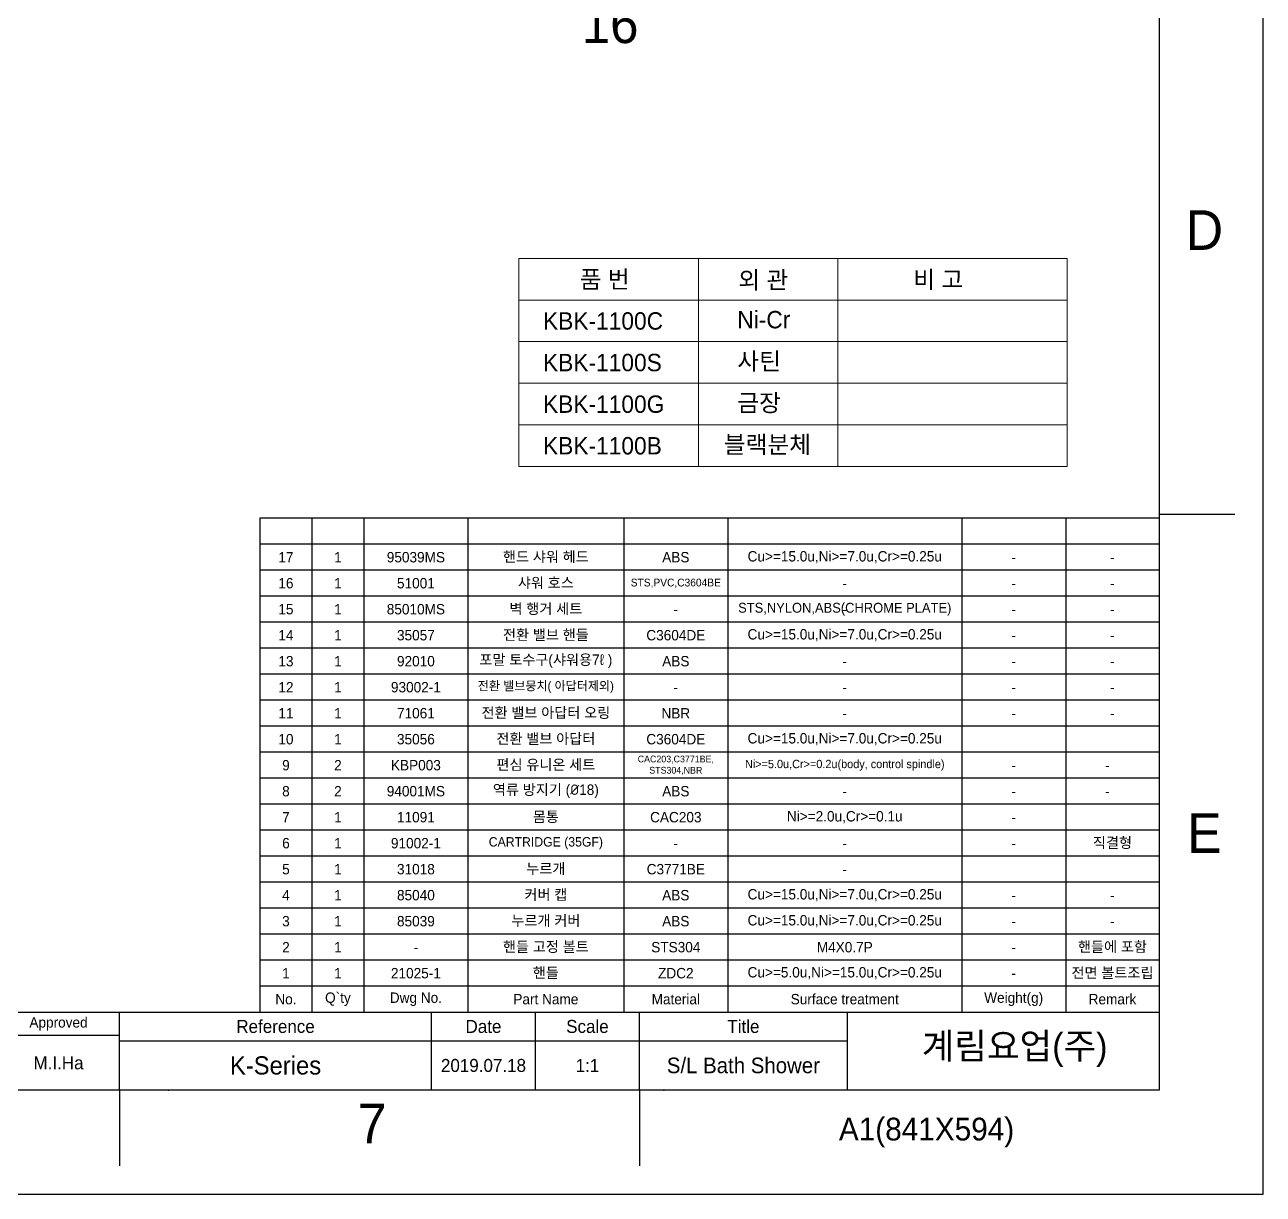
# Model space of a CAD drawing. Extents: x 10170 to 11010, y -16669 to -16075.
# Drawn here: x 10771.6 to 11009.9, y -16669.5 to -16444.6 of the extents above; entities that cross this region are included whole.
import ezdxf

# ---------------------------------------------------------------- set-up
doc = ezdxf.new("R2010")
doc.units = 0
doc.header["$MEASUREMENT"] = 0
doc.linetypes.add('CENTERX2', pattern=[101.6, 63.5, -12.7, 12.7, -12.7])
doc.layers.get('0').update_dxf_attribs({"linetype": 'CONTINUOUS'})
doc.layers.add('5', color=2, linetype='CONTINUOUS', lineweight=9)
doc.layers.add('FORM', color=7, linetype='CONTINUOUS')
doc.layers.add('TEXT', color=2, linetype='CONTINUOUS')
doc.styles.add('ROMANS', font='Gulim.ttf')
doc.styles.get("Standard").update_dxf_attribs({"font": 'Gulim.ttf'})

msp = doc.modelspace()

# ---------------------------------------------------------------- linework, layer by layer
at = {"color": 7, "linetype": 'Continuous'}
for p, q in [((11009.8609, -16669.47442), (11009.8609, -16075.47442)), ((10989.86661, -16538.66975), (11004.40264, -16538.66957)), ((10789.86115, -16649.47443), (10789.86115, -16664.01045)), ((10889.86115, -16649.47443), (10889.86115, -16664.01045)), ((10169.86116, -16669.47442), (11009.8609, -16669.47442))]:
    msp.add_line(p, q, dxfattribs=at)
at = {"linetype": 'Continuous'}
for p, q in [((10989.86091, -16095.47459), (10989.86091, -16649.47443)), ((10989.86091, -16649.47443), (10189.86115, -16649.47443))]:
    msp.add_line(p, q, dxfattribs=at)
for p in [(10799.26504, -16649.47443), (10894.56297, -16649.47443)]:
    msp.add_point(p)
at = {"layer": '5'}
for p, q in [((10866.6486, -16489.50196), (10866.6486, -16529.50196)), ((10866.6486, -16489.50196), (10972.16912, -16489.50196)), ((10901.23295, -16489.50196), (10901.23295, -16529.50196)), ((10928.01937, -16489.50196), (10928.01937, -16529.50196)), ((10972.16912, -16489.50196), (10972.16912, -16529.50196)), ((10866.6486, -16497.50196), (10972.16912, -16497.50196)), ((10866.6486, -16505.50196), (10972.16912, -16505.50196)), ((10866.6486, -16513.50196), (10972.16912, -16513.50196)), ((10866.6486, -16521.50196), (10972.16912, -16521.50196)), ((10866.6486, -16529.50196), (10972.16912, -16529.50196))]:
    msp.add_line(p, q, dxfattribs=at)
at = {"layer": 'FORM'}
for p, q in [((10816.86091, -16539.47443), (10816.86091, -16634.47443)), ((10989.86091, -16539.47443), (10816.86091, -16539.47443)), ((10826.86091, -16539.47443), (10826.86091, -16629.47443)), ((10836.86091, -16539.47443), (10836.86091, -16629.47443)), ((10856.86091, -16539.47443), (10856.86091, -16629.47443)), ((10886.86091, -16539.47443), (10886.86091, -16629.47443)), ((10906.86091, -16539.47443), (10906.86091, -16629.47443)), ((10951.86091, -16539.47443), (10951.86091, -16629.47443)), ((10971.86091, -16539.47443), (10971.86091, -16629.47443)), ((10989.86091, -16544.47443), (10816.86091, -16544.47443)), ((10989.86091, -16549.47443), (10816.86091, -16549.47443)), ((10989.86091, -16554.47443), (10816.86091, -16554.47443)), ((10989.86091, -16559.47443), (10816.86091, -16559.47443)), ((10989.86091, -16564.47443), (10816.86091, -16564.47443)), ((10989.86091, -16569.47443), (10816.86091, -16569.47443)), ((10989.86091, -16574.47443), (10816.86091, -16574.47443)), ((10989.86091, -16579.47443), (10816.86091, -16579.47443)), ((10989.86091, -16584.47443), (10816.86091, -16584.47443)), ((10989.86091, -16589.47443), (10816.86091, -16589.47443)), ((10989.86091, -16594.47443), (10816.86091, -16594.47443)), ((10989.86091, -16599.47443), (10816.86091, -16599.47443)), ((10989.86091, -16604.47443), (10816.86091, -16604.47443)), ((10989.86091, -16609.47443), (10816.86091, -16609.47443)), ((10989.86091, -16614.47443), (10816.86091, -16614.47443)), ((10989.86091, -16619.47443), (10816.86091, -16619.47443)), ((10989.86091, -16624.47443), (10816.86091, -16624.47443)), ((10989.86091, -16629.47443), (10816.86091, -16629.47443)), ((10826.86091, -16629.47443), (10826.86091, -16634.47443)), ((10836.86091, -16629.47443), (10836.86091, -16634.47443)), ((10856.86091, -16629.47443), (10856.86091, -16634.47443)), ((10886.86091, -16629.47443), (10886.86091, -16634.47443)), ((10906.86091, -16629.47443), (10906.86091, -16634.47443)), ((10951.86091, -16629.47443), (10951.86091, -16634.47443)), ((10971.86091, -16629.47443), (10971.86091, -16634.47443)), ((10719.36091, -16634.47443), (10989.86091, -16634.47443)), ((10789.86091, -16649.47443), (10789.86091, -16634.47443)), ((10849.86091, -16649.47443), (10849.86091, -16634.47443)), ((10849.86091, -16649.47443), (10849.86091, -16634.47443)), ((10849.86091, -16649.47443), (10849.86091, -16634.47443)), ((10869.86091, -16649.47443), (10869.86091, -16634.47443)), ((10889.86091, -16649.47443), (10889.86091, -16634.47443)), ((10929.86091, -16649.47443), (10929.86091, -16634.47443)), ((10789.86091, -16638.97443), (10719.36091, -16638.97443)), ((10789.86091, -16639.97443), (10929.86091, -16639.97443))]:
    msp.add_line(p, q, dxfattribs=at)

# ---------------------------------------------------------------- texts
at = {"color": 4, "insert": (10878.77029, -16440.59096), "char_height": 7.5, "attachment_point": 1, "style": 'ROMANS'}
msp.add_mtext('16', dxfattribs=at)
at = {"char_height": 7.62383, "attachment_point": 5}
for s, width, insert in [('D', 10, (10998.54967, -16484.04606)), ('E', 10, (10998.54967, -16600.01583)), ('7', 50, (10838.42877, -16655.89486))]:
    msp.add_mtext_dynamic_manual_height_columns(s, width=width, gutter_width=12.5, heights=[0], dxfattribs=dict(at, insert=insert))
at = {"layer": '5'}
for s, p in [('품 번', (10878.36207, -16495.20424)), ('외 관', (10908.89469, -16495.33071)), ('비 고 ', (10942.54756, -16495.22863)), ('KBK-1100C', (10871.31025, -16503.19806)), ('Ni-Cr', (10908.6845, -16502.94662)), ('사틴', (10908.6845, -16510.94662)), ('KBK-1100S', (10871.31025, -16511.19806)), ('KBK-1100G', (10871.31025, -16519.19806)), ('금장', (10908.6845, -16518.94662)), ('KBK-1100B', (10871.31025, -16527.19806)), ('블랙분체', (10906.09076, -16526.94662))]:
    msp.add_text(s, height=3.344189, dxfattribs=at).set_placement(p)
at = {"layer": '5', "style": 'ROMANS'}
msp.add_text('A1(841X594)', height=4.375, dxfattribs=at).set_placement((10928.22916, -16659.13309))
at = {"layer": '5', "color": 4, "insert": (10889.72163, -16446.26852), "char_height": 3.5, "attachment_point": 9, "style": 'ROMANS'}
msp.add_mtext('\\A1;', dxfattribs=at)
at = {"layer": 'TEXT', "attachment_point": 5}
for s, width, insert, char_height in [('{\\fGulim|b0|i0|c129|p50;핸드 샤워 헤드}', 25, (10871.86091, -16546.97443), 2), ('Cu>=15.0u,Ni>=7.0u,Cr>=0.25u', 45, (10929.36091, -16546.97443), 2), ('17', 10, (10821.86091, -16546.97443), 2), ('1', 10, (10831.86091, -16546.97443), 2), ('95039MS', 20, (10846.86091, -16546.97443), 2), ('ABS', 20, (10896.86091, -16546.97443), 2), ('-', 20, (10961.86091, -16546.97443), 2), ('-', 18, (10980.86091, -16546.97443), 2), ('16', 10, (10821.86091, -16551.97443), 2), ('1', 10, (10831.86091, -16551.97443), 2), ('51001', 20, (10846.86091, -16551.97443), 2), ('샤워 호스', 26.3905163, (10871.86091, -16551.97443), 2), ('STS,PVC,C3604BE', 20, (10896.86091, -16551.97443), 1.5), ('-', 45, (10929.36091, -16551.97443), 2), ('-', 20, (10961.86091, -16551.97443), 2), ('-', 18, (10980.86091, -16551.97443), 2), ('15', 10, (10821.86091, -16556.97443), 2), ('1', 10, (10831.86091, -16556.97443), 2), ('85010MS', 20, (10846.86091, -16556.97443), 2), ('{\\fGulim|b0|i0|c129|p50;벽 행거 세트}', 20, (10871.86091, -16556.97443), 2), ('-', 20, (10896.86091, -16556.97443), 2), ('STS,NYLON,ABS(CHROME PLATE)', 45, (10929.36091, -16556.97443), 1.9), ('-', 45, (10929.36091, -16556.97443), 2), ('-', 20, (10961.86091, -16556.97443), 2), ('-', 18, (10980.86091, -16556.97443), 2), ('14', 10, (10821.86091, -16561.97443), 2), ('1', 10, (10831.86091, -16561.97443), 2), ('35057', 20, (10846.86091, -16561.97443), 2), ('전환 밸브 핸들', 27.5, (10871.86091, -16561.97443), 2), ('C3604DE', 20, (10896.86091, -16561.97443), 2), ('Cu>=15.0u,Ni>=7.0u,Cr>=0.25u', 45, (10929.36091, -16561.97443), 2), ('-', 20, (10961.86091, -16561.97443), 2), ('-', 18, (10980.86091, -16561.97443), 2), ('13', 10, (10821.86091, -16566.97443), 2), ('1', 10, (10831.86091, -16566.97443), 2), ('92010', 20, (10846.86091, -16566.97443), 2), ('포말 토수구(샤워용7ℓ )', 29.9926598, (10871.86091, -16566.97443), 2), ('ABS', 20, (10896.86091, -16566.97443), 2), ('-', 45, (10929.36091, -16566.97443), 2), ('-', 20, (10961.86091, -16566.97443), 2), ('-', 18, (10980.86091, -16566.97443), 2), ('12', 10, (10821.86091, -16571.97443), 2), ('1', 10, (10831.86091, -16571.97443), 2), ('93002-1', 20, (10846.86091, -16571.97443), 2), ('전환 밸브뭉치( 아답터제외)', 32.9980308, (10871.86091, -16571.97443), 1.7), ('-', 20, (10896.86091, -16571.97443), 2), ('-', 45, (10929.36091, -16571.97443), 2), ('-', 20, (10961.86091, -16571.97443), 2), ('-', 18, (10980.86091, -16571.97443), 2), ('11', 10, (10821.86091, -16576.97443), 2), ('1', 10, (10831.86091, -16576.97443), 2), ('71061', 20, (10846.86091, -16576.97443), 2), ('전환 밸브 아답터 오링', 27.5, (10871.86091, -16576.97443), 2), ('NBR', 20, (10896.86091, -16576.97443), 2), ('-', 45, (10929.36091, -16576.97443), 2), ('-', 20, (10961.86091, -16576.97443), 2), ('-', 18, (10980.86091, -16576.97443), 2), ('10', 10, (10821.86091, -16581.97443), 2), ('1', 10, (10831.86091, -16581.97443), 2), ('35056', 20, (10846.86091, -16581.97443), 2), ('전환 밸브 아답터', 27.5, (10871.86091, -16581.97443), 2), ('C3604DE', 20, (10896.86091, -16581.97443), 2), ('Cu>=15.0u,Ni>=7.0u,Cr>=0.25u', 45, (10929.36091, -16581.97443), 2), ('9', 10, (10821.86091, -16586.97443), 2), ('2', 10, (10831.86091, -16586.97443), 2), ('KBP003', 20, (10846.86091, -16586.97443), 2), ('{\\fGulim|b0|i0|c129|p50;편심 유니온 세트}', 27.5, (10871.86091, -16586.97443), 2), ('CAC203,C3771BE,\\PSTS304,NBR', 20, (10896.86091, -16586.97443), 1.3), ('Ni>=5.0u,Cr>=0.2u(body, control spindle)', 50.0626481, (10929.36091, -16586.97443), 1.6), ('-', 20, (10961.86091, -16586.97443), 2), ('-', 20, (10979.86091, -16586.97443), 2), ('8', 10, (10821.86091, -16591.97443), 2), ('2', 10, (10831.86091, -16591.97443), 2), ('94001MS', 20, (10846.86091, -16591.97443), 2), ('역류 방지기 ({\\fISOCPEUR|b0|i0|c0|p34;%%C}18)', 25, (10871.86091, -16591.97443), 2), ('ABS', 20, (10896.86091, -16591.97443), 2), ('-', 45, (10929.36091, -16591.97443), 2), ('-', 20, (10961.86091, -16591.97443), 2), ('-', 20, (10979.86091, -16591.97443), 2), ('몸통', 25, (10871.86091, -16596.97443), 2), ('Ni>=2.0u,Cr>=0.1u', 45, (10929.36091, -16596.97443), 2), ('7', 10, (10821.86091, -16596.97443), 2), ('1', 10, (10831.86091, -16596.97443), 2), ('11091', 20, (10846.86091, -16596.97443), 2), ('CAC203', 20, (10896.86091, -16596.97443), 2), ('-', 20, (10961.86091, -16596.97443), 2), ('6', 10, (10821.86091, -16601.97443), 2), ('1', 10, (10831.86091, -16601.97443), 2), ('91002-1', 20, (10846.86091, -16601.97443), 2), ('CARTRIDGE (35GF)', 45.25, (10871.86091, -16601.97443), 1.8), ('-', 20, (10896.86091, -16601.97443), 2), ('-', 45, (10929.36091, -16601.97443), 2), ('-', 20, (10961.86091, -16601.97443), 2), ('직결형', 18, (10980.86091, -16601.97443), 2), ('5', 10, (10821.86091, -16606.97443), 2), ('1', 10, (10831.86091, -16606.97443), 2), ('1', 10, (10831.86091, -16606.97443), 2), ('31018', 20, (10846.86091, -16606.97443), 2), ('누르개', 20, (10871.86091, -16606.97443), 2), ('C3771BE', 20, (10896.86091, -16606.97443), 2), ('-', 45, (10929.36091, -16606.97443), 2), ('4', 10, (10821.86091, -16611.97443), 2), ('1', 10, (10831.86091, -16611.97443), 2), ('85040', 20, (10846.86091, -16611.97443), 2), ('커버 캡', 45.25, (10871.86091, -16611.97443), 2), ('ABS', 20, (10896.86091, -16611.97443), 2), ('Cu>=15.0u,Ni>=7.0u,Cr>=0.25u', 45, (10929.36091, -16611.97443), 2), ('-', 45, (10929.36091, -16611.97443), 2), ('-', 20, (10961.86091, -16611.97443), 2), ('-', 18, (10980.86091, -16611.97443), 2), ('3', 10, (10821.86091, -16616.97443), 2), ('1', 10, (10831.86091, -16616.97443), 2), ('85039', 20, (10846.86091, -16616.97443), 2), ('누르개 커버', 20, (10871.86091, -16616.97443), 2), ('ABS', 20, (10896.86091, -16616.97443), 2), ('Cu>=15.0u,Ni>=7.0u,Cr>=0.25u', 45, (10929.36091, -16616.97443), 2), ('-', 45, (10929.36091, -16616.97443), 2), ('-', 20, (10961.86091, -16616.97443), 2), ('-', 18, (10980.86091, -16616.97443), 2), ('2', 10, (10821.86091, -16621.97443), 2), ('1', 10, (10831.86091, -16621.97443), 2), ('핸들 고정 볼트 ', 20, (10871.86091, -16621.97443), 2), ('STS304', 20, (10896.86091, -16621.97443), 2), ('M4X0.7P', 45, (10929.36091, -16621.97443), 2), ('핸들에 포함', 18, (10980.86091, -16621.97443), 2), ('-', 20, (10846.86091, -16621.97443), 2), ('-', 20, (10961.86091, -16621.97443), 2), ('1', 10, (10821.86091, -16626.97443), 2), ('1', 10, (10831.86091, -16626.97443), 2), ('21025-1', 20, (10846.86091, -16626.97443), 2), ('핸들', 20, (10871.86091, -16626.97443), 2), ('ZDC2', 20, (10896.86091, -16626.97443), 2), ('Cu>=5.0u,Ni>=15.0u,Cr>=0.25u', 45, (10929.36091, -16626.97443), 2), ('전면 볼트조립', 18, (10980.86091, -16626.97443), 2), ('-', 20, (10961.86091, -16626.97443), 2), ('No.', 10, (10821.86091, -16631.97443), 2), ('Q`ty', 10, (10831.86091, -16631.97443), 2), ('Dwg No.', 20, (10846.86091, -16631.97443), 2), ('Part Name', 45, (10871.86091, -16631.97443), 2), ('Material', 20, (10896.86091, -16631.97443), 2), ('Surface treatment', 45, (10929.36091, -16631.97443), 2), ('Weight(g)', 20, (10961.86091, -16631.97443), 2), ('Remark', 18, (10980.86091, -16631.97443), 2), ('Approved', 23.5, (10778.11091, -16636.72443), 2), ('Reference', 60, (10819.86091, -16637.22443), 2.5), ('Date', 20, (10859.86091, -16637.22443), 2.5), ('Scale', 20, (10879.86091, -16637.22443), 2.5), ('Title', 40, (10909.86091, -16637.22443), 2.5), ('M.I.Ha', 23.5, (10778.11091, -16644.22443), 2.5), ('K-Series', 60, (10819.86091, -16644.72443), 3.5), ('2019.07.18', 20, (10859.86091, -16644.72443), 2.5), ('S/L Bath Shower', 40, (10909.86091, -16644.72443), 3), ('1:1', 20, (10879.86091, -16644.72443), 2.5)]:
    msp.add_mtext_dynamic_manual_height_columns(s, width=width, gutter_width=12.5, heights=[0], dxfattribs=dict(at, insert=insert, char_height=char_height))
at = {"layer": 'TEXT', "linetype": 'CENTERX2', "insert": (10962.03752, -16641.73279), "char_height": 5, "attachment_point": 5}
msp.add_mtext_dynamic_manual_height_columns('{\\fHYGothic-Medium|b0|i0|c129|p18;계림요업(주)}', width=60, gutter_width=12.5, heights=[0], dxfattribs=at)

doc.saveas('drawing.dxf')
